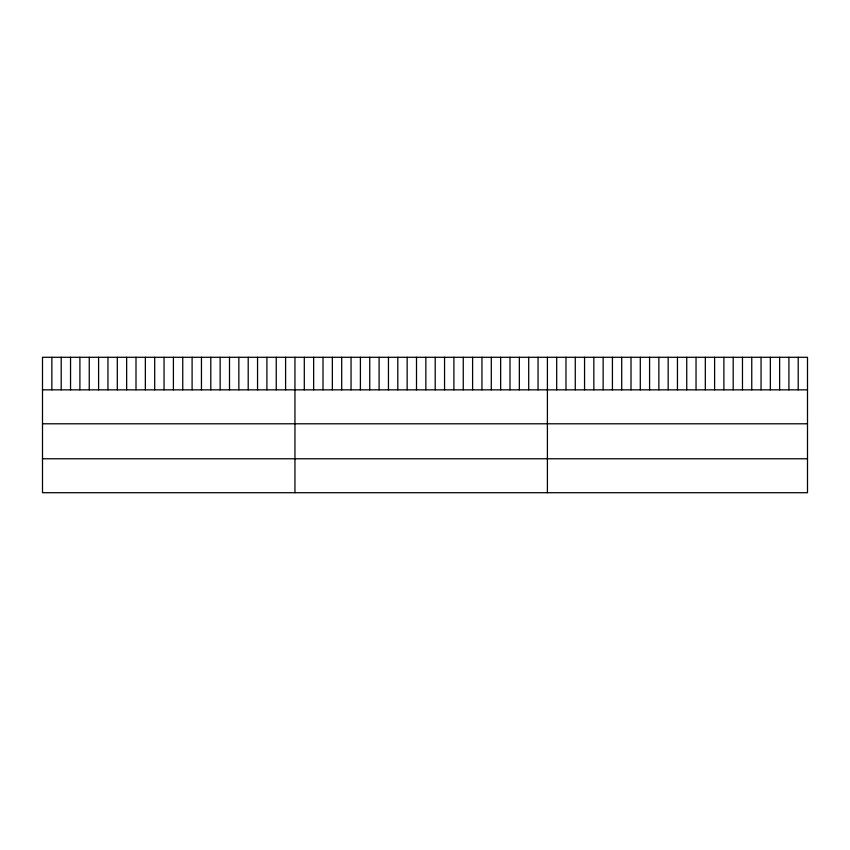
<?xml version="1.0" encoding="UTF-8"?>
<svg xmlns="http://www.w3.org/2000/svg" width="850" height="850" viewBox="0 0 850 850"><rect width="100%" height="100%" fill="white"/><g stroke="black" fill="none" stroke-linecap="round" stroke-linejoin="round"><path stroke-width="1.27" d="M807.5 389.842L807.5 492.713L42.5 492.713L42.5 357.287L807.5 357.287L807.5 389.842L42.5 389.842M42.5 423.789L807.5 423.789M42.5 458.766L807.5 458.766M798.214 357.287L798.214 389.842M788.917 357.287L788.917 389.842M779.631 357.287L779.631 389.842M770.344 357.287L770.344 389.842M761.058 357.287L761.058 389.842M751.761 357.287L751.761 389.842M742.475 357.287L742.475 389.842M733.189 357.287L733.189 389.842M723.892 357.287L723.892 389.842M714.606 357.287L714.606 389.842M705.319 357.287L705.319 389.842M696.033 357.287L696.033 389.842M686.736 357.287L686.736 389.842M677.45 357.287L677.45 389.842M668.164 357.287L668.164 389.842M658.867 357.287L658.867 389.842M649.581 357.287L649.581 389.842M640.294 357.287L640.294 389.842M631.008 357.287L631.008 389.842M621.711 357.287L621.711 389.842M612.425 357.287L612.425 389.842M603.139 357.287L603.139 389.842M593.842 357.287L593.842 389.842M584.556 357.287L584.556 389.842M575.269 357.287L575.269 389.842M565.983 357.287L565.983 389.842M556.686 357.287L556.686 389.842M547.4 357.287L547.4 492.713M538.05 357.287L538.05 389.842M528.7 357.287L528.7 389.842M519.35 357.287L519.35 389.842M510 357.287L510 389.842M500.65 357.287L500.65 389.842M491.3 357.287L491.3 389.842M481.95 357.287L481.95 389.842M472.6 357.287L472.6 389.842M463.25 357.287L463.25 389.842M453.9 357.287L453.9 389.842M444.55 357.287L444.55 389.842M435.2 357.287L435.2 389.842M425.85 357.287L425.85 389.842M416.5 357.287L416.5 389.842M407.15 357.287L407.15 389.842M397.8 357.287L397.8 389.842M388.45 357.287L388.45 389.842M379.1 357.287L379.1 389.842M369.75 357.287L369.75 389.842M360.4 357.287L360.4 389.842M351.05 357.287L351.05 389.842M341.7 357.287L341.7 389.842M332.35 357.287L332.35 389.842M323 357.287L323 389.842M313.65 357.287L313.65 389.842M304.3 357.287L304.3 389.842M294.95 357.287L294.95 492.713M285.6 357.287L285.6 389.842M276.25 357.287L276.25 389.842M266.9 357.287L266.9 389.842M257.55 357.287L257.55 389.842M248.2 357.287L248.2 389.842M238.85 357.287L238.85 389.842M229.5 357.287L229.5 389.842M220.15 357.287L220.15 389.842M210.8 357.287L210.8 389.842M201.45 357.287L201.45 389.842M192.1 357.287L192.1 389.842M182.75 357.287L182.75 389.842M173.4 357.287L173.4 389.842M164.05 357.287L164.05 389.842M154.7 357.287L154.7 389.842M145.35 357.287L145.35 389.842M136 357.287L136 389.842M126.65 357.287L126.65 389.842M117.3 357.287L117.3 389.842M107.95 357.287L107.95 389.842M98.6 357.287L98.6 389.842M89.25 357.287L89.25 389.842M79.9 357.287L79.9 389.842M70.55 357.287L70.55 389.842M61.2 357.287L61.2 389.842M51.85 357.287L51.85 389.842"/></g></svg>
